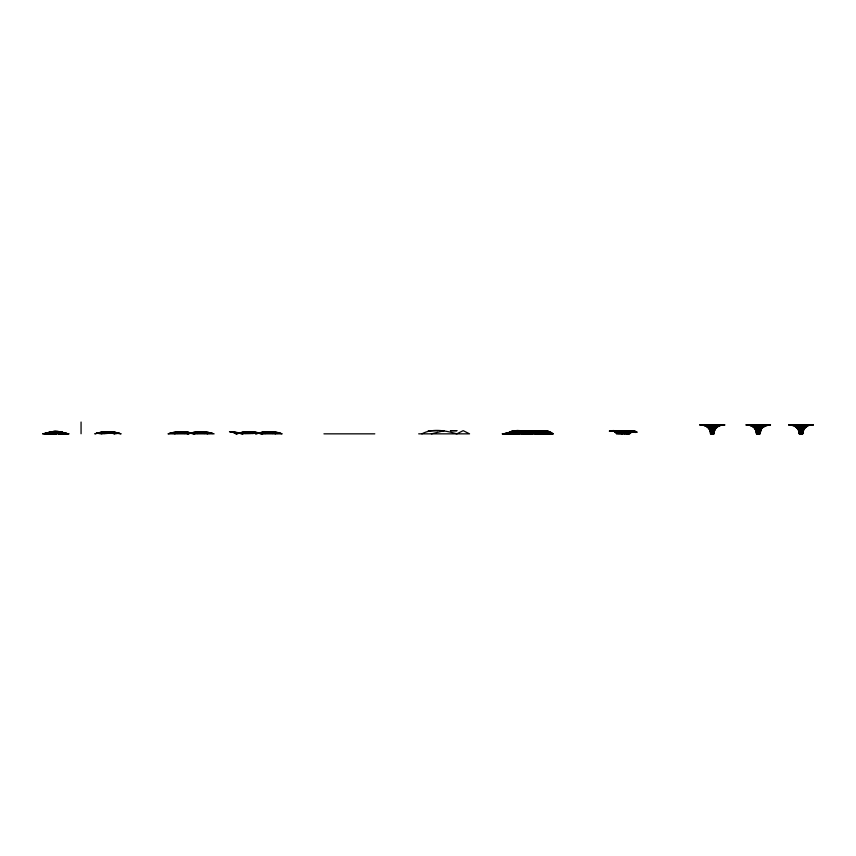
<?xml version="1.0" encoding="UTF-8"?>
<svg xmlns="http://www.w3.org/2000/svg" width="856" height="856" viewBox="0 0 856 856"><rect width="100%" height="100%" fill="white"/><g stroke="black" fill="none" stroke-linecap="round" stroke-linejoin="round"><path stroke-width="1.28" d="M746.036 424.929C751.279 424.544 756.768 428.203 756.597 433.842C755.869 429.091 759.443 425.389 764.215 425.443L763.563 425.154C758.031 424.501 754.778 428.781 756.458 433.842L760.064 433.842C763.156 424.929 752.178 424.351 746.036 424.929L770.486 424.929C764.847 425.004 756.907 426.78 756.982 433.842L755.249 427.636L755.923 426.331L760.128 425.154L768.624 424.929L760.182 428.439L757.571 433.842L754.318 427.636L754.329 425.828L758.255 424.983L766.163 424.983L760.321 429.338L758.255 433.842C757.357 428.952 752.724 425.432 747.941 424.983C753.473 424.737 761.155 426.812 759.925 433.842L761.273 427.636L760.599 426.331L756.394 425.154L750.359 424.983L757.581 428.439L759.529 433.842L762.578 426.331C760.535 424.597 752.863 423.624 752.617 426.331L757.143 429.338L758.951 433.842C760.342 428.567 764.611 423.57 770.486 424.929M806.288 425.154C807.369 427.625 800.274 429.798 800.981 433.842C796.85 425.379 789.692 422.736 805.293 426.331L801.665 433.842L799.055 428.439L793.073 424.983L799.108 425.154L803.313 426.331L803.987 427.636L802.639 433.842C803.88 426.812 796.198 424.737 790.655 424.983C797.749 427.989 824.531 423.132 806.93 425.443L800.981 424.983L797.054 425.828L797.043 427.636L800.285 433.842C800.413 428.803 805.603 426.941 808.877 424.983C803.067 424.169 796.754 427.283 799.172 433.842L802.778 433.842C805.87 424.929 794.892 424.351 788.75 424.929L813.2 424.929C807.561 425.004 799.622 426.78 799.707 433.842L797.963 427.636C801.045 423.089 808.417 425.7 813.2 424.929M712.962 433.842L714.236 426.93L717.135 424.929M713.551 433.842C713.144 429.37 716.429 424.544 721.266 424.929M713.936 433.842C713.497 428.353 718.88 424.448 724.015 424.929M714.15 432.58L714.075 433.842L710.469 433.842C710.865 428 704.809 424.469 699.566 424.929L724.978 424.929C720.217 424.63 714.535 427.283 714.15 432.58L710.405 432.58M807.904 425.828L804.373 428.439L802.254 433.842C802.329 426.78 794.389 425.004 788.75 424.929M805.293 426.331L804.918 427.636M801.665 433.842L801.772 431.413M709.849 424.929L706.318 425.443L711.293 426.93L710.213 429.338L711.582 433.842L711.914 432.58C710.555 428.856 707.869 424.576 703.29 424.929M802.5 432.58L803.313 430.333L798.637 430.333L797.589 428.439L794.047 425.828M803.666 429.338L804.373 428.439L797.589 428.439M797.054 425.828L796.797 426.93M803.035 429.338L803.848 428.439M553.201 433.842C544.512 433.585 536.273 433.35 527.767 431.189L523.53 433.842L521.411 432.055L516.115 431.071L512.937 431.103L508.699 433.329C511.877 430.846 517.613 429.113 520.352 433.136L523.53 433.543L524.589 432.943L526.707 433.842L528.826 432.943C533.941 435.362 539.13 428.546 544.716 431.435C534.347 434.227 522.898 428.567 512.937 433.757L522.47 432.804L525.648 431.424L529.885 433.842C537.151 431.67 546.117 428.128 553.201 433.842L542.597 433.842L534.123 430.825L530.945 430.696L517.174 433.628L502.344 433.842A65.773 32.892 90 0 0 505.522 433.618A68.223 34.112 -90 0 1 508.699 433.393A61.386 30.698 90 0 1 511.877 433.607L532.004 430.739L547.904 431.114L542.597 433.842L537.301 430.825L522.47 431.445L515.055 430.632L506.581 433.842L515.055 430.632L548.963 431.499L544.716 433.842C539.515 427.733 532.079 433.939 525.648 432.804C519.367 430.482 512.337 429.445 506.581 433.842L507.64 433.168L505.522 433.618L517.174 430.557L524.589 432.804L530.945 430.696L550.023 431.97L546.845 433.842C535.663 428.161 521.604 431.435 509.759 433.393C514.477 428.877 523.016 430.119 527.767 433.842L536.241 431.381L551.082 432.601L548.963 433.842C535.471 429.541 522.406 432.226 508.699 433.842L511.877 431.467L515.055 430.632L524.589 431.777L535.182 431.124L542.597 432.59L546.845 430.91L534.123 431.734L530.945 430.696L524.589 432.804L522.47 432.462C517.934 429.423 511.974 430.557 507.64 433.404C512.209 431.67 518.094 428.663 522.47 432.462M616.834 433.842L629.556 433.842L632.734 431.381L634.852 432.334L636.971 432.13C628.25 429.423 618.439 431.97 609.418 431.103L633.793 430.825L618.952 431.445L610.478 430.761L613.656 430.557L621.071 432.804L627.437 430.696L635.912 431.445L633.793 431.873C628.668 429.605 622.836 431.253 617.893 433.018L616.834 433.842L613.656 430.718L609.418 431.103M530.945 430.889C537.921 430.194 544.459 432.408 551.082 433.725L546.845 433.842L541.538 430.889L538.36 431.467L535.182 430.771L533.063 431.317L529.885 433.842L526.707 431.756L523.53 433.489L510.818 433.842M636.971 432.13C628.582 430.493 620.033 432.301 611.537 430.739L614.715 430.729L620.012 432.462L622.13 432.451L624.249 431.028L632.734 431.071L627.437 430.889L621.071 432.804L614.715 430.729L610.478 431.071L615.774 430.75L622.13 432.451L626.378 430.846L630.615 432.162L631.675 431.52L629.556 430.729L614.715 431.777L613.656 431.071L615.774 430.75L618.952 432.462L623.189 432.44M615.774 432.601L617.893 431.178L628.497 431.745L631.675 430.771L634.852 431.007L621.071 431.156L615.774 432.601L614.715 431.777L615.774 431.092L620.012 431.445M509.759 432.697L507.64 433.842C513.728 430.761 520.844 435.105 526.707 432.943L528.826 433.842L532.004 432.355L537.301 433.51L543.656 433.532L540.478 431.563L537.301 430.825L534.123 432.162L525.648 431.563L509.759 433.842M543.656 433.532A50.9 25.455 -90 0 1 540.478 433.842C532.143 430.846 523.326 430.622 515.055 433.842L510.818 432.687L504.462 433.757L507.64 433.5L510.818 431.809L517.174 431.756L524.589 433.842L517.174 432.355L512.937 433.842L515.055 432.943L517.174 433.842L519.292 432.055L523.53 431.242L526.707 432.44L529.885 430.846L538.36 431.873L542.597 433.725L534.123 433.842L529.885 431.05L527.767 431.028L515.055 431.231L503.403 433.832L507.64 433.168M515.055 432.943L513.996 433.842L518.233 431.906L529.885 432.055L537.301 433.842C527.874 431.242 517.88 434.73 508.699 432.826M512.937 431.103L518.233 430.729L525.648 433.842C529.029 429.423 534.24 432.858 538.36 433.842L542.597 431.916L547.904 433.361L542.597 431.531L538.36 431.114L532.004 433.543L527.767 431.242L525.648 431.424M529.885 433.842L530.945 432.943L532.004 433.543L534.123 431.734C539.933 431.692 546.021 433.992 552.141 433.264L551.082 433.842L542.597 432.152L539.419 432.494L533.063 430.729L529.885 431.05L525.648 433.842L518.233 430.729L513.996 433.489L511.877 433.842L519.292 432.055L521.411 433.842C527.414 427.24 535.91 435.725 542.597 432.59L539.419 433.628L533.063 433.243L532.004 433.842L529.885 432.055L526.707 431.349L519.292 433.211L515.055 430.729L509.759 432.815M42.8 433.81L49.167 432.783L52.633 433.96L57.491 431.595L68.822 433.842L59.011 433.96L54.142 431.595L42.8 433.81L68.822 433.842M52.633 433.96L55.822 433.96L60.83 431.991L67.164 433.874L65.666 432.943L57.448 432.783L45.957 432.922L44.469 433.853L52.612 433.853C56.774 429.947 62.563 432.184 67.164 433.842L64.104 432.815L54.196 432.847L47.69 433.917C52.623 429.873 60.38 431.028 65.57 433.853C58.968 430.589 51.157 430.932 44.469 433.853C50.996 431.317 59.374 430.001 65.559 433.896L60.83 431.991L52.483 432.194L46.053 433.853C50.793 430.943 57.62 430.461 62.317 433.853M528.826 433.489L532.004 431.039L539.419 432.398L541.538 431.531L546.845 433.307L540.478 430.985L537.301 431.873L532.004 430.739M502.344 433.842L540.478 433.842L541.538 433.211L536.241 433.211L525.648 431.221L523.53 432.462L522.47 431.445L519.292 431.092L515.055 433.35L512.937 431.809L510.818 433.5L515.055 430.889L523.53 431.445M627.437 430.696L622.13 433.842L615.774 432.098L618.952 431.445L620.012 432.462L622.13 431.221L624.249 431.745L627.437 430.696L631.675 431.734L626.378 433.842L622.13 431.424M520.352 431.092L519.292 431.071L516.115 433.489L513.996 433.789M49.348 433.96L54.142 431.606L62.467 432.794L63.965 433.853L57.491 431.606M101.361 433.853L106.219 431.841L121.124 433.853C112.639 431.007 103.266 431.007 94.781 433.853C102.795 431.349 111.526 430.996 119.594 433.478C112.072 431.199 103.833 431.199 96.311 433.478L109.686 431.841L114.544 433.853L117.957 433.35C111.558 431.916 104.582 434.762 97.948 433.35L101.169 432.687L104.625 433.478L107.952 432.13L114.544 433.853M174.592 433.853L181.183 431.692L188.031 432.269L194.355 433.853L214.118 433.853L207.794 432.269L200.935 431.692L194.087 432.269L187.764 433.853L168.001 433.853C176.507 430.91 185.827 431.221 194.355 433.853L200.935 431.692L212.577 433.478C204.531 430.975 195.767 431.37 187.764 433.853L182.906 431.841L171.168 433.35L179.45 431.841L194.355 433.853M242.644 433.853L247.502 431.841L262.407 433.853L282.17 433.853C272.529 429.744 262.225 432.965 252.563 433.478C244.73 434.056 237.155 433.243 229.472 431.692L236.331 432.269L242.644 433.853L231.206 431.841L240.964 433.478C253.665 433.371 266.366 431.36 279.002 433.35C271.609 430.504 263.263 431.788 255.816 433.853C249.931 429.894 242.344 432.184 236.063 433.853L232.896 432.269L234.63 432.13L237.647 433.478L250.969 431.841L262.407 433.853L267.265 431.841L272.315 433.478L277.472 432.687L280.629 433.478C272.55 431.017 263.83 431.349 255.816 433.853M519.292 433.211L522.47 431.381L524.589 431.873L526.707 431.146L533.063 432.355L536.241 433.842M49.306 433.842L54.142 431.595M516.115 433.243L515.055 433.842L524.589 431.156L526.707 431.692M59.011 433.96L60.723 433.018L62.295 433.96M626.378 433.842L630.615 432.783L627.437 433.842M525.648 433.842L522.47 431.756L519.292 433.842L516.115 432.804L513.996 431.103L518.233 433.286L520.352 431.585L522.47 431.445L517.174 430.718L515.055 431.231L511.877 433.607M421.869 433.842C432.451 428.107 445.741 430.6 456.837 433.842L463.192 430.654L469.548 433.842L418.691 433.842M518.233 433.211L516.115 433.489L511.877 431.467L509.759 432.152L512.937 433.5L517.174 430.718L516.115 430.718L520.352 432.879L532.004 430.825L535.182 432.869L538.36 433.414L543.656 431.938L539.419 431.253L535.182 432.869M534.123 432.943L536.241 433.19L538.36 431.873L541.538 431.328L545.775 433.264L539.419 432.216L530.945 433.842L535.182 433.19L539.419 431.253L542.597 433.842L544.716 432.505L550.023 433.607L546.845 433.072L544.716 433.842L540.478 431.082L537.301 433.168L522.47 433.489L520.352 431.756L516.115 433.628M258.887 432.954L252.563 433.478L249.235 432.13L245.907 433.478L240.75 432.687L236.063 433.853C244.591 431.146 253.879 431.007 262.407 433.853M239.124 432.954L234.523 432.954L237.957 432.687L240.964 433.478C247.01 430.215 254.489 431.916 260.823 433.478L270.689 432.687L277.312 433.478L274.155 432.13L268.998 433.35L263.841 432.13L257.453 433.478L254.393 432.13L249.235 433.35L244.078 432.13L237.594 433.478L244.185 432.954M622.13 432.451L620.012 431.242L617.893 431.777L614.715 430.729L611.537 430.889L615.774 430.75L618.952 432.462M618.952 431.445L612.596 430.718L617.893 431.777L621.071 433.842M186.234 432.954L184.5 433.478L181.183 432.13L177.855 433.478L174.399 432.687L169.541 433.478C177.096 431.242 185.292 431.167 192.814 433.478C186.33 432.152 179.45 432.526 172.869 433.478L176.015 432.13L181.183 433.35C190.171 432.045 199.865 433.018 209.249 433.478C202.08 429.691 193.756 434.474 186.234 432.954L191.188 433.35L189.657 432.687L191.059 433.35L199.213 431.841L204.263 433.478L207.719 432.687L210.951 433.35L202.669 431.841L197.618 433.478L192.461 432.687L189.401 433.478L187.967 432.687L189.486 433.478L187.764 433.853M431.403 433.842L444.125 430.718M629.556 430.729L633.793 431.734L629.556 430.729L626.378 431.05L629.556 432.783L630.615 431.734L632.734 431.381L626.378 432.794L620.012 432.462L622.13 433.842M512.937 431.424L515.055 430.889M806.93 425.443C802.168 425.389 798.584 429.091 799.311 433.842L798.637 430.333M535.182 433.19L537.301 432.783L541.538 433.821L539.419 433.842L544.716 432.719L548.963 433.457L543.656 431.97L540.478 433.168L534.123 430.825M275.579 433.853L270.721 431.841L265.67 433.478L254.286 432.954M612.596 430.718L616.834 431.092L614.715 431.231L621.071 433.318L629.556 433.842M627.437 430.889L632.734 430.921L635.912 432.494L628.497 431.039L624.249 433.842L621.071 431.777M536.241 433.543L540.478 432.826L544.716 433.35L540.478 431.563L538.36 433.136L536.241 433.19L534.123 432.098L528.826 431.692L538.36 431.467L540.478 433.168L545.775 431.017L552.141 433.81L548.963 433.842C546.288 431.52 542.105 429.327 539.419 432.933L537.301 433.168L533.063 430.729M428.225 430.803L437.769 430.782M702.53 425.154L722.015 425.154M748.893 425.154L767.629 425.154M791.607 425.154L810.343 425.154M703.857 425.443L720.698 425.443M749.845 425.443L766.676 425.443M792.56 425.443L809.391 425.443M705.066 425.828L719.479 425.828M751.333 425.828L765.189 425.828M706.168 426.331L718.387 426.331M752.157 426.331L764.365 426.331M794.871 426.331L807.08 426.331M707.152 426.93L717.403 426.93M753.333 426.93L763.188 426.93M796.048 426.93L805.903 426.93M708.008 427.636L716.536 427.636M753.997 427.636L762.525 427.636M796.711 427.636L805.239 427.636M708.747 428.439L715.798 428.439M754.864 428.439L761.647 428.439M709.367 429.338L715.188 429.338M755.345 429.338L761.177 429.338M798.06 429.338L803.891 429.338M709.849 430.333L714.707 430.333M755.923 430.333L760.599 430.333M710.191 431.413L714.364 431.413M756.18 431.413L760.342 431.413M798.894 431.413L803.056 431.413M756.458 432.58L760.064 432.58M799.172 432.58L802.778 432.58M323.942 433.842L374.8 433.842M700.54 424.929C705.676 424.448 711.058 428.353 710.608 433.842M628.497 430.739L631.675 430.921L634.852 432.334L628.497 430.825L626.378 431.552L621.071 431.156L617.893 432.194L613.656 430.718M525.648 431.692L521.411 432.194L518.233 430.729M533.063 433.243L536.241 432.783L538.36 431.114L540.478 432.13L545.775 431.017L543.656 431.135L540.478 433.179L537.301 431.189L534.123 432.783L529.885 432.055L527.767 433.842L523.53 432.462L525.648 432.451L527.767 431.028L530.945 431.124L534.123 432.59M707.409 424.929L710.416 425.154L707.955 426.331L711.603 428.439L711.004 433.842L711.807 430.333L709.26 427.636L710.897 425.828L704.381 424.983C710.159 422.992 711.957 429.573 711.582 433.842M516.115 430.611L521.411 431.777L519.292 431.071M263.937 432.954L260.513 432.687L257.495 433.478L256.019 432.687L260.78 433.478L262.214 432.687L260.823 433.478L259.336 432.954M620.012 432.462L621.071 432.804M191.284 432.954L192.718 433.478L195.778 432.13L200.935 433.35L204.37 432.269L207.526 433.853M52.612 433.853L50.889 432.933L47.658 433.853L50.804 432.002L55.811 433.853L59.139 432.237L62.467 432.836L63.954 433.928L60.744 432.943L59.021 433.853L55.822 432.023L46.074 433.885L50.804 432.002L55.822 433.96M526.707 433.489L524.589 431.777M630.615 432.162L629.556 431.317L627.437 433.318L624.249 431.242L618.952 433.842L615.774 431.071M800.51 430.333L800.981 431.413M803.773 426.93L803.987 427.636M712.278 424.929L712.278 433.842M81.063 422.04L81.063 433.757M101.169 432.687L99.638 433.478L109.643 432.687L116.266 433.478L113.11 432.13L107.952 433.35L104.528 432.269L101.169 432.687M260.513 432.687L259.175 433.35L257.709 432.687L259.111 433.35L260.513 432.687M240.75 432.687L239.284 433.35L240.75 432.687M525.648 432.451L523.53 432.462L525.648 432.451M456.837 430.675L450.481 430.675L456.837 430.675"/></g></svg>
